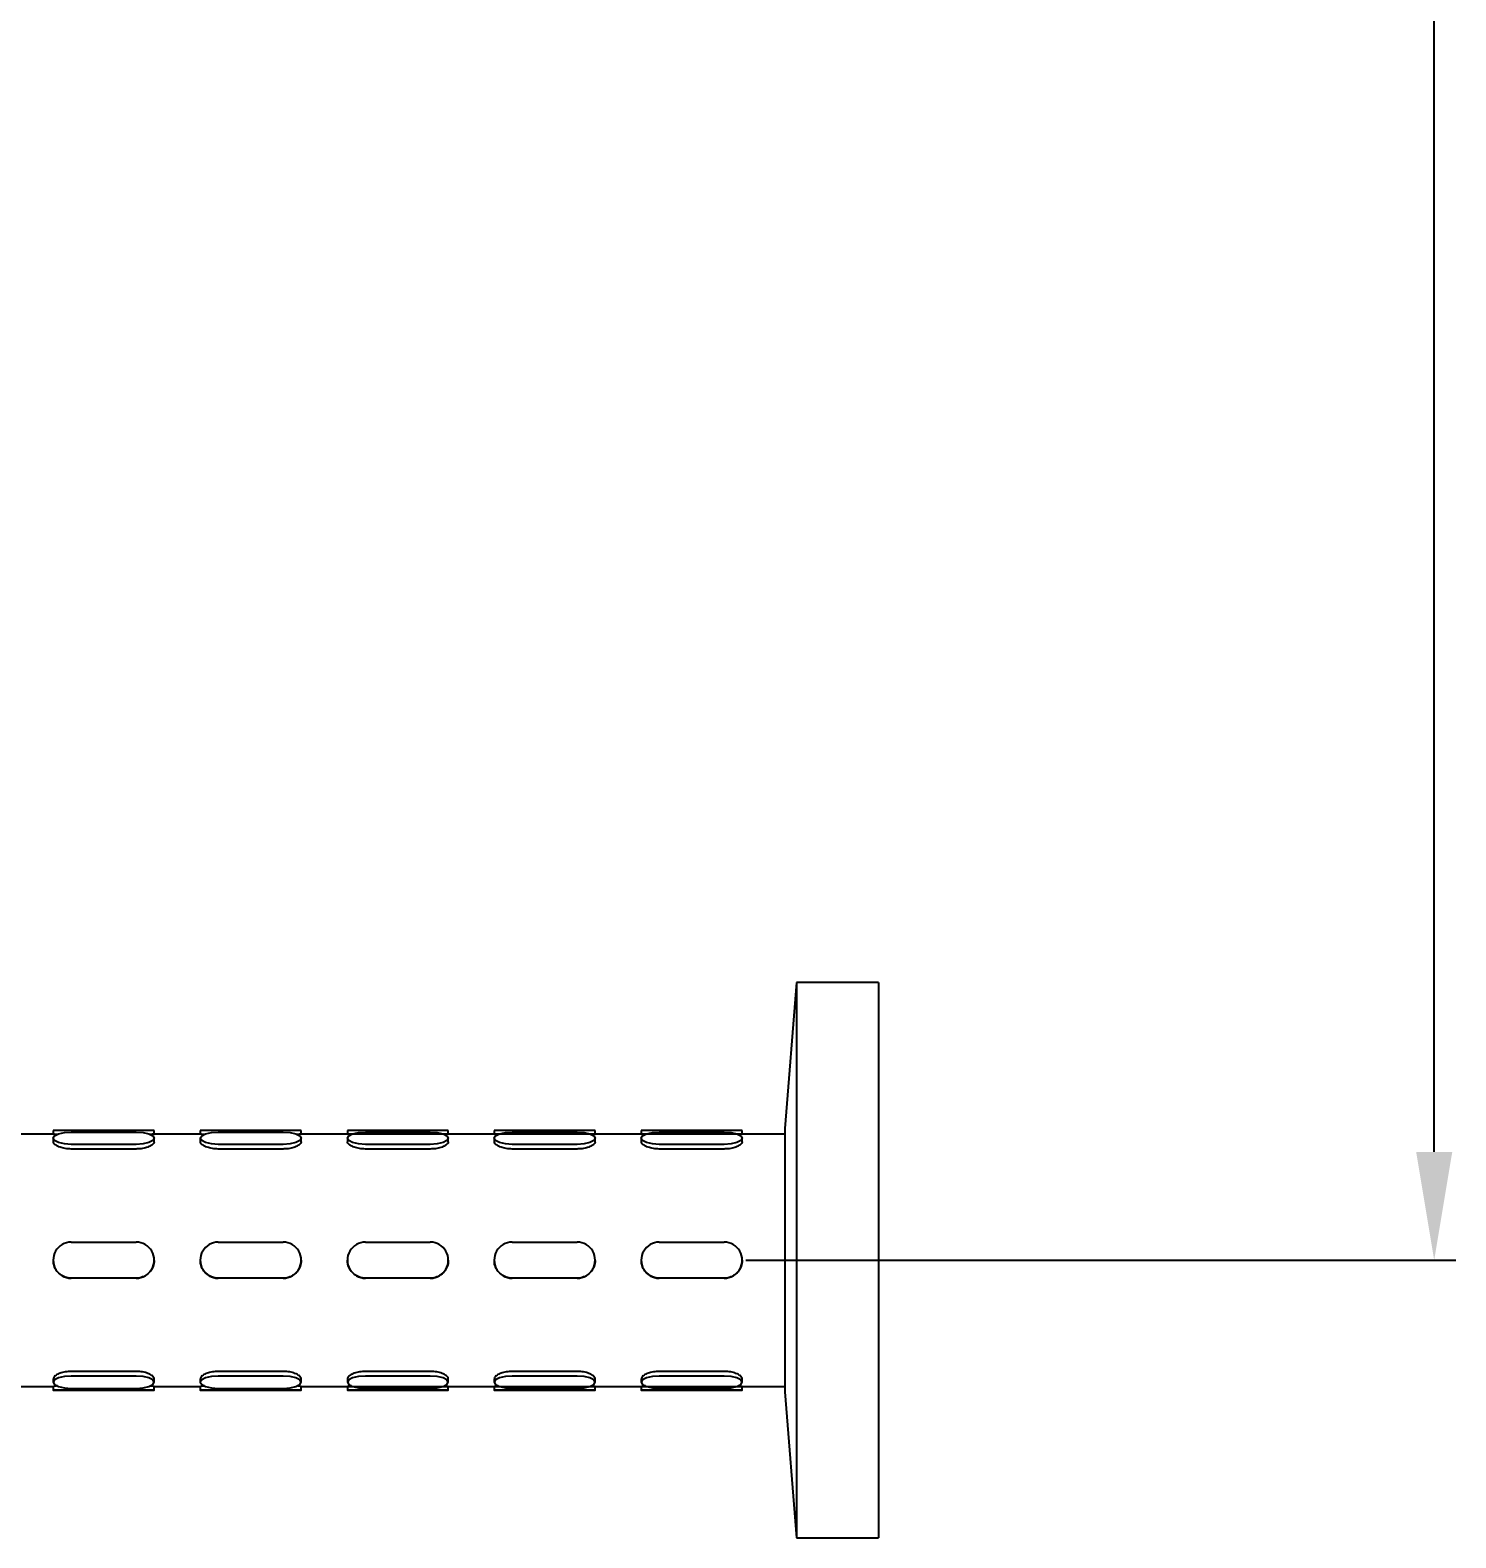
# Model space of a CAD drawing. Extents: x -1084 to 1049, y -151 to 450.
# Drawn here: x -838.7 to -772.8, y -151.5 to -81.8 of the extents above; entities that cross this region are included whole.
import ezdxf

# ---------------------------------------------------------------- set-up
doc = ezdxf.new("R2010")
doc.units = 0
doc.header["$LTSCALE"] = 23.1
doc.header["$MEASUREMENT"] = 0
doc.layers.get('0').update_dxf_attribs({"linetype": 'CONTINUOUS'})
doc.layers.get('Defpoints').update_dxf_attribs({"linetype": 'CONTINUOUS'})
doc.dimstyles.get("Standard").update_dxf_attribs({"dimtxt": 2.5, "dimasz": 0.18, "dimexe": 0.18, "dimexo": 0.0625, "dimgap": 0.09, "dimtad": 0, "dimtih": 1, "dimtoh": 1, "dimdec": 4, "dimzin": 0, "dimdsep": 46, "dimtxsty": 'Standard', "dimcen": 0.09, "dimadec": 0, "dimazin": 0, "dimtp": 0.001, "dimtm": 0.001, "dimtfac": 0.6, "dimtdec": 4, "dimtofl": 0, "dimtmove": 0, "dimatfit": 0, "dimfxl": 0, "dimtolj": 1, "dimtzin": 0, "dimarcsym": 0})

# ---------------------------------------------------------------- blocks, each defined once
blk = doc.blocks.new('*D38')
at = {"color": 0, "lineweight": -2}
for p, q in [((-802.78, 94.683), (-772.765, 94.683)), ((-773.765, -133.623), (-773.765, 89.683)), ((-805.588, -138.623), (-772.765, -138.623))]:
    blk.add_line(p, q, dxfattribs=at)
at = {"color": 0}
for points in [[(-772.931, 89.683), (-774.598, 89.683), (-773.765, 94.683)], [(-774.598, -133.623), (-772.931, -133.623), (-773.765, -138.623)]]:
    blk.add_solid(points, dxfattribs=at)
at = {"layer": 'Defpoints', "color": 0}
for p in [(-803.78, 94.683), (-773.765, 94.683), (-806.588, -138.623)]:
    blk.add_point(p, dxfattribs=at)
at = {"color": 0, "insert": (-776.354, -21.97), "char_height": 5, "attachment_point": 5, "rotation": 90}
blk.add_mtext('\\A1;700', dxfattribs=at)

msp = doc.modelspace()

# ---------------------------------------------------------------- linework, layer by layer
at = {"color": 7, "linetype": 'Continuous', "lineweight": 25}
for p, q in [((-803.24197, -125.79474), (-803.7802, -132.54406)), ((-799.4473, -125.79474), (-803.24197, -125.79474)), ((-803.24197, -125.79474), (-803.24197, -135.52436)), ((-799.4473, -125.79474), (-799.4473, -135.52436)), ((-837.59536, -132.79404), (-839.74933, -132.79404)), ((-837.60599, -132.62739), (-837.60599, -132.79551)), ((-837.60599, -132.98796), (-837.60599, -133.14598)), ((-833.77304, -132.62689), (-836.77274, -132.62689)), ((-836.77274, -132.70344), (-833.77304, -132.70344)), ((-830.79604, -132.79404), (-832.95001, -132.79404)), ((-832.93979, -132.79551), (-832.93979, -132.62739)), ((-832.93979, -133.14598), (-832.93979, -132.98796)), ((-830.80667, -132.62739), (-830.80667, -132.79551)), ((-830.80667, -132.98796), (-830.80667, -133.14598)), ((-826.97372, -132.62689), (-829.97342, -132.62689)), ((-829.97342, -132.70344), (-826.97372, -132.70344)), ((-803.7802, -132.79404), (-826.15069, -132.79404)), ((-826.14047, -132.79551), (-826.14047, -132.62739)), ((-826.14047, -133.14598), (-826.14047, -132.98796)), ((-824.00735, -132.62739), (-824.00735, -132.79551)), ((-824.00735, -132.98796), (-824.00735, -133.14598)), ((-820.1744, -132.62689), (-823.1741, -132.62689)), ((-823.1741, -132.70344), (-820.1744, -132.70344)), ((-819.34115, -132.79551), (-819.34115, -132.62739)), ((-819.34115, -133.14598), (-819.34115, -132.98796)), ((-817.21989, -132.62729), (-817.21989, -132.79541)), ((-817.21989, -132.98786), (-817.21989, -133.14588)), ((-813.38694, -132.62679), (-816.38664, -132.62679)), ((-816.38664, -132.70334), (-813.38694, -132.70334)), ((-812.55369, -132.79541), (-812.55369, -132.62729)), ((-812.55369, -133.14588), (-812.55369, -132.98786)), ((-810.42057, -132.62729), (-810.42057, -132.79541)), ((-810.42057, -132.98786), (-810.42057, -133.14588)), ((-806.58762, -132.62679), (-809.58732, -132.62679)), ((-809.58732, -132.70334), (-806.58762, -132.70334)), ((-805.75437, -132.79541), (-805.75437, -132.62729)), ((-805.75437, -133.14588), (-805.75437, -132.98786)), ((-803.7802, -132.54406), (-803.7802, -144.70951)), ((-833.77304, -133.27248), (-836.77274, -133.27248)), ((-833.77304, -133.48534), (-836.77274, -133.48534)), ((-826.97372, -133.27248), (-829.97342, -133.27248)), ((-826.97372, -133.48534), (-829.97342, -133.48534)), ((-820.1744, -133.27248), (-823.1741, -133.27248)), ((-820.1744, -133.48534), (-823.1741, -133.48534)), ((-813.38694, -133.27238), (-816.38664, -133.27238)), ((-813.38694, -133.48524), (-816.38664, -133.48524)), ((-806.58762, -133.27238), (-809.58732, -133.27238)), ((-806.58762, -133.48524), (-809.58732, -133.48524)), ((-803.24197, -135.52436), (-803.24197, -151.45884)), ((-799.4473, -135.52436), (-799.4473, -151.45884)), ((-836.77274, -137.78993), (-833.77304, -137.78993)), ((-829.97342, -137.78993), (-826.97372, -137.78993)), ((-823.1741, -137.78993), (-820.1744, -137.78993)), ((-816.38664, -137.78983), (-813.38694, -137.78983)), ((-809.58732, -137.78983), (-806.58762, -137.78983)), ((-837.60599, -138.62318), (-837.60599, -138.62328)), ((-832.93979, -138.62328), (-832.93979, -138.62318)), ((-830.80667, -138.62318), (-830.80667, -138.62328)), ((-826.14047, -138.62328), (-826.14047, -138.62318)), ((-824.00735, -138.62318), (-824.00735, -138.62328)), ((-819.34115, -138.62328), (-819.34115, -138.62318)), ((-817.21989, -138.62308), (-817.21989, -138.62318)), ((-812.55369, -138.62318), (-812.55369, -138.62308)), ((-810.42057, -138.62308), (-810.42057, -138.62318)), ((-805.75437, -138.62318), (-805.75437, -138.62308)), ((-833.77304, -139.45643), (-836.77274, -139.45643)), ((-833.77304, -139.45656), (-836.77274, -139.45656)), ((-826.97372, -139.45643), (-829.97342, -139.45643)), ((-826.97372, -139.45656), (-829.97342, -139.45656)), ((-820.1744, -139.45643), (-823.1741, -139.45643)), ((-820.1744, -139.45656), (-823.1741, -139.45656)), ((-813.38694, -139.45633), (-816.38664, -139.45633)), ((-813.38694, -139.45646), (-816.38664, -139.45646)), ((-806.58762, -139.45633), (-809.58732, -139.45633)), ((-806.58762, -139.45646), (-809.58732, -139.45646)), ((-837.60599, -144.10519), (-837.60599, -144.26314)), ((-833.77304, -143.76491), (-836.77274, -143.76491)), ((-833.77304, -143.97768), (-836.77274, -143.97768)), ((-832.93979, -144.26314), (-832.93979, -144.10519)), ((-830.80667, -144.10519), (-830.80667, -144.26314)), ((-826.97372, -143.76491), (-829.97342, -143.76491)), ((-826.97372, -143.97768), (-829.97342, -143.97768)), ((-826.14047, -144.26314), (-826.14047, -144.10519)), ((-824.00735, -144.10519), (-824.00735, -144.26314)), ((-820.1744, -143.76491), (-823.1741, -143.76491)), ((-820.1744, -143.97768), (-823.1741, -143.97768)), ((-819.34115, -144.26314), (-819.34115, -144.10519)), ((-817.21989, -144.1051), (-817.21989, -144.26304)), ((-813.38694, -143.76481), (-816.38664, -143.76481)), ((-813.38694, -143.97758), (-816.38664, -143.97758)), ((-812.55369, -144.26304), (-812.55369, -144.1051)), ((-810.42057, -144.1051), (-810.42057, -144.26304)), ((-806.58762, -143.76481), (-809.58732, -143.76481)), ((-806.58762, -143.97758), (-809.58732, -143.97758)), ((-805.75437, -144.26304), (-805.75437, -144.1051)), ((-839.74974, -144.45954), (-837.59576, -144.45954)), ((-837.60599, -144.45806), (-837.60599, -144.62618)), ((-836.77274, -144.5486), (-833.77304, -144.5486)), ((-833.77304, -144.62568), (-836.77274, -144.62568)), ((-836.77274, -144.62669), (-833.77304, -144.62669)), ((-832.95042, -144.45954), (-830.79644, -144.45954)), ((-832.93979, -144.62618), (-832.93979, -144.45806)), ((-830.80667, -144.45806), (-830.80667, -144.62618)), ((-829.97342, -144.5486), (-826.97372, -144.5486)), ((-826.97372, -144.62568), (-829.97342, -144.62568)), ((-829.97342, -144.62669), (-826.97372, -144.62669)), ((-826.1511, -144.45954), (-803.7802, -144.45954)), ((-826.14047, -144.62618), (-826.14047, -144.45806)), ((-824.00735, -144.45806), (-824.00735, -144.62618)), ((-823.1741, -144.5486), (-820.1744, -144.5486)), ((-820.1744, -144.62568), (-823.1741, -144.62568)), ((-823.1741, -144.62669), (-820.1744, -144.62669)), ((-819.34115, -144.62618), (-819.34115, -144.45806)), ((-817.21989, -144.45796), (-817.21989, -144.62609)), ((-816.38664, -144.5485), (-813.38694, -144.5485)), ((-813.38694, -144.62558), (-816.38664, -144.62558)), ((-816.38664, -144.62659), (-813.38694, -144.62659)), ((-812.55369, -144.62609), (-812.55369, -144.45796)), ((-810.42057, -144.45796), (-810.42057, -144.62609)), ((-809.58732, -144.5485), (-806.58762, -144.5485)), ((-806.58762, -144.62558), (-809.58732, -144.62558)), ((-809.58732, -144.62659), (-806.58762, -144.62659)), ((-805.75437, -144.62609), (-805.75437, -144.45796)), ((-803.7802, -144.70951), (-803.24197, -151.45884)), ((-803.24197, -151.45884), (-799.4473, -151.45884))]:
    msp.add_line(p, q, dxfattribs=at)
at = {"color": 7, "linetype": 'Continuous', "lineweight": 25, "flags": 128}
for points in [[(-836.77274, -133.27248), (-837.09161, -133.25082), (-837.36193, -133.18914), (-837.54256, -133.09684), (-837.60599, -132.98796), (-837.54256, -132.87908), (-837.36193, -132.78678), (-837.09161, -132.7251), (-836.77274, -132.70344)], [(-833.77304, -132.70344), (-833.45416, -132.7251), (-833.18384, -132.78678), (-833.00321, -132.87908), (-832.93979, -132.98796), (-833.00321, -133.09684), (-833.18384, -133.18914), (-833.45416, -133.25082), (-833.77304, -133.27248)], [(-829.97342, -133.27248), (-830.29229, -133.25082), (-830.56261, -133.18914), (-830.74324, -133.09684), (-830.80667, -132.98796), (-830.74324, -132.87908), (-830.56261, -132.78678), (-830.29229, -132.7251), (-829.97342, -132.70344)], [(-826.97372, -132.70344), (-826.65484, -132.7251), (-826.38452, -132.78678), (-826.20389, -132.87908), (-826.14047, -132.98796), (-826.20389, -133.09684), (-826.38452, -133.18914), (-826.65484, -133.25082), (-826.97372, -133.27248)], [(-823.1741, -133.27248), (-823.49297, -133.25082), (-823.76329, -133.18914), (-823.94392, -133.09684), (-824.00735, -132.98796), (-823.94392, -132.87908), (-823.76329, -132.78678), (-823.49297, -132.7251), (-823.1741, -132.70344)], [(-820.1744, -132.70344), (-819.85552, -132.7251), (-819.5852, -132.78678), (-819.40457, -132.87908), (-819.34115, -132.98796), (-819.40457, -133.09684), (-819.5852, -133.18914), (-819.85552, -133.25082), (-820.1744, -133.27248)], [(-816.38664, -133.27238), (-816.70551, -133.25072), (-816.97583, -133.18905), (-817.15646, -133.09674), (-817.21989, -132.98786), (-817.15646, -132.87898), (-816.97583, -132.78668), (-816.70551, -132.725), (-816.38664, -132.70334)], [(-813.38694, -132.70334), (-813.06806, -132.725), (-812.79774, -132.78668), (-812.61711, -132.87898), (-812.55369, -132.98786), (-812.61711, -133.09674), (-812.79774, -133.18905), (-813.06806, -133.25072), (-813.38694, -133.27238)], [(-809.58732, -133.27238), (-809.90619, -133.25072), (-810.17651, -133.18905), (-810.35714, -133.09674), (-810.42057, -132.98786), (-810.35714, -132.87898), (-810.17651, -132.78668), (-809.90619, -132.725), (-809.58732, -132.70334)], [(-806.58762, -132.70334), (-806.26874, -132.725), (-805.99842, -132.78668), (-805.81779, -132.87898), (-805.75437, -132.98786), (-805.81779, -133.09674), (-805.99842, -133.18905), (-806.26874, -133.25072), (-806.58762, -133.27238)], [(-836.77274, -143.97768), (-837.09161, -143.99941), (-837.36193, -144.06129), (-837.54256, -144.1539), (-837.60599, -144.26314), (-837.54256, -144.37238), (-837.36193, -144.46499), (-837.09161, -144.52687), (-836.77274, -144.5486)], [(-833.77304, -144.5486), (-833.45416, -144.52687), (-833.18384, -144.46499), (-833.00321, -144.37238), (-832.93979, -144.26314), (-833.00321, -144.1539), (-833.18384, -144.06129), (-833.45416, -143.99941), (-833.77304, -143.97768)], [(-829.97342, -143.97768), (-830.29229, -143.99941), (-830.56261, -144.06129), (-830.74324, -144.1539), (-830.80667, -144.26314), (-830.74324, -144.37238), (-830.56261, -144.46499), (-830.29229, -144.52687), (-829.97342, -144.5486)], [(-826.97372, -144.5486), (-826.65484, -144.52687), (-826.38452, -144.46499), (-826.20389, -144.37238), (-826.14047, -144.26314), (-826.20389, -144.1539), (-826.38452, -144.06129), (-826.65484, -143.99941), (-826.97372, -143.97768)], [(-823.1741, -143.97768), (-823.49297, -143.99941), (-823.76329, -144.06129), (-823.94392, -144.1539), (-824.00735, -144.26314), (-823.94392, -144.37238), (-823.76329, -144.46499), (-823.49297, -144.52687), (-823.1741, -144.5486)], [(-820.1744, -144.5486), (-819.85552, -144.52687), (-819.5852, -144.46499), (-819.40457, -144.37238), (-819.34115, -144.26314), (-819.40457, -144.1539), (-819.5852, -144.06129), (-819.85552, -143.99941), (-820.1744, -143.97768)], [(-816.38664, -143.97758), (-816.70551, -143.99931), (-816.97583, -144.06119), (-817.15646, -144.1538), (-817.21989, -144.26304), (-817.15646, -144.37228), (-816.97583, -144.46489), (-816.70551, -144.52677), (-816.38664, -144.5485)], [(-813.38694, -144.5485), (-813.06806, -144.52677), (-812.79774, -144.46489), (-812.61711, -144.37228), (-812.55369, -144.26304), (-812.61711, -144.1538), (-812.79774, -144.06119), (-813.06806, -143.99931), (-813.38694, -143.97758)], [(-809.58732, -143.97758), (-809.90619, -143.99931), (-810.17651, -144.06119), (-810.35714, -144.1538), (-810.42057, -144.26304), (-810.35714, -144.37228), (-810.17651, -144.46489), (-809.90619, -144.52677), (-809.58732, -144.5485)], [(-806.58762, -144.5485), (-806.26874, -144.52677), (-805.99842, -144.46489), (-805.81779, -144.37228), (-805.75437, -144.26304), (-805.81779, -144.1538), (-805.99842, -144.06119), (-806.26874, -143.99931), (-806.58762, -143.97758)], [(-836.77274, -144.62568), (-837.09161, -144.62572), (-837.36193, -144.62583), (-837.54256, -144.62599), (-837.60599, -144.62618), (-837.54256, -144.62638), (-837.36193, -144.62654), (-837.09161, -144.62665), (-836.77274, -144.62669)], [(-833.77304, -144.62669), (-833.45416, -144.62665), (-833.18384, -144.62654), (-833.00321, -144.62638), (-832.93979, -144.62618), (-833.00321, -144.62599), (-833.18384, -144.62583), (-833.45416, -144.62572), (-833.77304, -144.62568)], [(-829.97342, -144.62568), (-830.29229, -144.62572), (-830.56261, -144.62583), (-830.74324, -144.62599), (-830.80667, -144.62618), (-830.74324, -144.62638), (-830.56261, -144.62654), (-830.29229, -144.62665), (-829.97342, -144.62669)], [(-826.97372, -144.62669), (-826.65484, -144.62665), (-826.38452, -144.62654), (-826.20389, -144.62638), (-826.14047, -144.62618), (-826.20389, -144.62599), (-826.38452, -144.62583), (-826.65484, -144.62572), (-826.97372, -144.62568)], [(-823.1741, -144.62568), (-823.49297, -144.62572), (-823.76329, -144.62583), (-823.94392, -144.62599), (-824.00735, -144.62618), (-823.94392, -144.62638), (-823.76329, -144.62654), (-823.49297, -144.62665), (-823.1741, -144.62669)], [(-820.1744, -144.62669), (-819.85552, -144.62665), (-819.5852, -144.62654), (-819.40457, -144.62638), (-819.34115, -144.62618), (-819.40457, -144.62599), (-819.5852, -144.62583), (-819.85552, -144.62572), (-820.1744, -144.62568)], [(-816.38664, -144.62558), (-816.70551, -144.62562), (-816.97583, -144.62573), (-817.15646, -144.62589), (-817.21989, -144.62609), (-817.15646, -144.62628), (-816.97583, -144.62644), (-816.70551, -144.62655), (-816.38664, -144.62659)], [(-813.38694, -144.62659), (-813.06806, -144.62655), (-812.79774, -144.62644), (-812.61711, -144.62628), (-812.55369, -144.62609), (-812.61711, -144.62589), (-812.79774, -144.62573), (-813.06806, -144.62562), (-813.38694, -144.62558)], [(-809.58732, -144.62558), (-809.90619, -144.62562), (-810.17651, -144.62573), (-810.35714, -144.62589), (-810.42057, -144.62609), (-810.35714, -144.62628), (-810.17651, -144.62644), (-809.90619, -144.62655), (-809.58732, -144.62659)], [(-806.58762, -144.62659), (-806.26874, -144.62655), (-805.99842, -144.62644), (-805.81779, -144.62628), (-805.75437, -144.62609), (-805.81779, -144.62589), (-805.99842, -144.62573), (-806.26874, -144.62562), (-806.58762, -144.62558)]]:
    msp.add_lwpolyline(points, dxfattribs=at)
at = {"color": 7, "linetype": 'Continuous', "lineweight": 25}
for centre, radius, start, end in [((-836.98105, -479.02551), 346.39868, 89.9655443, 90.1033673), ((-833.56472, -479.02551), 346.39868, 89.8966327, 90.0344557), ((-830.18173, -479.02551), 346.39868, 89.9655443, 90.1033673), ((-826.7654, -479.02551), 346.39868, 89.8966327, 90.0344557), ((-823.38241, -479.02551), 346.39868, 89.9655443, 90.1033673), ((-819.96608, -479.02551), 346.39868, 89.8966327, 90.0344557), ((-816.59495, -479.02541), 346.39868, 89.9655443, 90.1033673), ((-813.17862, -479.02541), 346.39868, 89.8966327, 90.0344557), ((-809.79563, -479.02541), 346.39868, 89.9655443, 90.1033673), ((-806.3793, -479.02541), 346.39868, 89.8966327, 90.0344557), ((-836.77274, -138.62318), 0.83325, 89.9999917, 270.0000083), ((-833.77304, -138.62318), 0.83325, 269.9999917, 90.0000083), ((-829.97342, -138.62318), 0.83325, 89.9999917, 270.0000083), ((-826.97372, -138.62318), 0.83325, 269.9999917, 90.0000083), ((-823.1741, -138.62318), 0.83325, 89.9999917, 270.0000083), ((-820.1744, -138.62318), 0.83325, 269.9999917, 90.0000083), ((-816.38664, -138.62308), 0.83325, 89.9999917, 270.0000083), ((-813.38694, -138.62308), 0.83325, 269.9999917, 90.0000083), ((-809.58732, -138.62308), 0.83325, 89.9999917, 270.0000083), ((-806.58762, -138.62308), 0.83325, 269.9999917, 90.0000083)]:
    msp.add_arc(centre, radius, start, end, dxfattribs=at)
for points, knots in [([(-837.41809, -132.81695), (-837.43843, -132.81487), (-837.52359, -132.80616), (-837.59357, -132.79549), (-837.59485, -132.79553), (-837.59536, -132.79554)], [0, 0, 0, 0, 0.15966499, 0.66852945, 1, 1, 1, 1]), ([(-832.95001, -132.79548), (-832.94734, -132.79508), (-832.93632, -132.79341), (-832.99424, -132.80217), (-833.08762, -132.81262), (-833.12443, -132.81674)], [0, 0, 0, 0, 0.162892, 0.66994587, 1, 1, 1, 1]), ([(-830.61877, -132.81695), (-830.63911, -132.81487), (-830.72427, -132.80616), (-830.79425, -132.79549), (-830.79553, -132.79553), (-830.79604, -132.79554)], [0, 0, 0, 0, 0.15966499, 0.66852945, 1, 1, 1, 1]), ([(-826.15069, -132.79548), (-826.14802, -132.79508), (-826.137, -132.79341), (-826.19492, -132.80217), (-826.2883, -132.81262), (-826.32511, -132.81674)], [0, 0, 0, 0, 0.162892, 0.66994587, 1, 1, 1, 1]), ([(-823.81945, -132.81695), (-823.83979, -132.81487), (-823.92495, -132.80616), (-823.99493, -132.79549), (-823.99621, -132.79553), (-823.99672, -132.79554)], [0, 0, 0, 0, 0.15966499, 0.66852945, 1, 1, 1, 1]), ([(-819.35137, -132.79548), (-819.3487, -132.79508), (-819.33768, -132.79341), (-819.3956, -132.80217), (-819.48898, -132.81262), (-819.52579, -132.81674)], [0, 0, 0, 0, 0.162892, 0.66994587, 1, 1, 1, 1]), ([(-817.03199, -132.81685), (-817.05233, -132.81477), (-817.13749, -132.80607), (-817.20747, -132.79539), (-817.20875, -132.79543), (-817.20926, -132.79544)], [0, 0, 0, 0, 0.15966499, 0.66852945, 1, 1, 1, 1]), ([(-812.56391, -132.79538), (-812.56124, -132.79498), (-812.55022, -132.79331), (-812.60814, -132.80207), (-812.70152, -132.81252), (-812.73833, -132.81664)], [0, 0, 0, 0, 0.162892, 0.66994587, 1, 1, 1, 1]), ([(-810.23267, -132.81685), (-810.25301, -132.81477), (-810.33817, -132.80607), (-810.40815, -132.79539), (-810.40943, -132.79543), (-810.40994, -132.79544)], [0, 0, 0, 0, 0.15966499, 0.66852945, 1, 1, 1, 1]), ([(-805.76459, -132.79538), (-805.76192, -132.79498), (-805.7509, -132.79331), (-805.80882, -132.80207), (-805.9022, -132.81252), (-805.93901, -132.81664)], [0, 0, 0, 0, 0.162892, 0.66994587, 1, 1, 1, 1]), ([(-836.77274, -133.48534), (-836.86585, -133.48096), (-837.05205, -133.47221), (-837.30112, -133.40597), (-837.4883, -133.31499), (-837.59564, -133.22095), (-837.5956, -133.16724), (-837.59559, -133.14577)], [0, 0, 0, 0, 0.21324843, 0.42644388, 0.64101168, 0.85649491, 1, 1, 1, 1]), ([(-832.95018, -133.14618), (-832.9473, -133.15626), (-832.93574, -133.19674), (-833.01109, -133.27912), (-833.16875, -133.37628), (-833.4011, -133.45178), (-833.61548, -133.48268), (-833.74106, -133.4848), (-833.77304, -133.48534)], [0, 0, 0, 0, 0.07049632, 0.28294968, 0.49615414, 0.71125472, 0.92647591, 1, 1, 1, 1]), ([(-829.97342, -133.48534), (-830.06653, -133.48096), (-830.25273, -133.47221), (-830.5018, -133.40597), (-830.68898, -133.31499), (-830.79632, -133.22095), (-830.79628, -133.16724), (-830.79627, -133.14577)], [0, 0, 0, 0, 0.21324843, 0.42644388, 0.64101168, 0.85649491, 1, 1, 1, 1]), ([(-826.15086, -133.14618), (-826.14798, -133.15626), (-826.13642, -133.19674), (-826.21177, -133.27912), (-826.36943, -133.37628), (-826.60178, -133.45178), (-826.81616, -133.48268), (-826.94174, -133.4848), (-826.97372, -133.48534)], [0, 0, 0, 0, 0.07049632, 0.28294968, 0.49615414, 0.71125472, 0.92647591, 1, 1, 1, 1]), ([(-823.1741, -133.48534), (-823.26721, -133.48096), (-823.45341, -133.47221), (-823.70248, -133.40597), (-823.88966, -133.31499), (-823.997, -133.22095), (-823.99696, -133.16724), (-823.99695, -133.14577)], [0, 0, 0, 0, 0.21324843, 0.42644388, 0.64101168, 0.85649491, 1, 1, 1, 1]), ([(-819.35154, -133.14618), (-819.34866, -133.15626), (-819.3371, -133.19674), (-819.41245, -133.27912), (-819.57011, -133.37628), (-819.80246, -133.45178), (-820.01684, -133.48268), (-820.14242, -133.4848), (-820.1744, -133.48534)], [0, 0, 0, 0, 0.07049632, 0.28294968, 0.49615414, 0.71125472, 0.92647591, 1, 1, 1, 1]), ([(-816.38664, -133.48524), (-816.47975, -133.48086), (-816.66595, -133.47211), (-816.91502, -133.40588), (-817.1022, -133.31489), (-817.20954, -133.22085), (-817.2095, -133.16714), (-817.20949, -133.14568)], [0, 0, 0, 0, 0.21324843, 0.42644388, 0.64101168, 0.85649491, 1, 1, 1, 1]), ([(-812.56408, -133.14608), (-812.5612, -133.15617), (-812.54964, -133.19664), (-812.62499, -133.27902), (-812.78265, -133.37618), (-813.015, -133.45168), (-813.22938, -133.48258), (-813.35496, -133.4847), (-813.38694, -133.48524)], [0, 0, 0, 0, 0.07049632, 0.28294968, 0.49615414, 0.71125472, 0.92647591, 1, 1, 1, 1]), ([(-809.58732, -133.48524), (-809.68043, -133.48086), (-809.86663, -133.47211), (-810.1157, -133.40588), (-810.30288, -133.31489), (-810.41022, -133.22085), (-810.41018, -133.16714), (-810.41017, -133.14568)], [0, 0, 0, 0, 0.21324843, 0.42644388, 0.64101168, 0.85649491, 1, 1, 1, 1]), ([(-805.76476, -133.14608), (-805.76188, -133.15617), (-805.75032, -133.19664), (-805.82567, -133.27902), (-805.98333, -133.37618), (-806.21568, -133.45168), (-806.43006, -133.48258), (-806.55564, -133.4847), (-806.58762, -133.48524)], [0, 0, 0, 0, 0.07049632, 0.28294968, 0.49615414, 0.71125472, 0.92647591, 1, 1, 1, 1]), ([(-836.77274, -139.45656), (-836.86585, -139.44745), (-837.05205, -139.42921), (-837.30112, -139.28722), (-837.4883, -139.07727), (-837.59564, -138.84278), (-837.5956, -138.68554), (-837.59559, -138.62268)], [0, 0, 0, 0, 0.21324843, 0.42644388, 0.64101168, 0.85649491, 1, 1, 1, 1]), ([(-832.95018, -138.62387), (-832.9473, -138.65453), (-832.93574, -138.77755), (-833.01109, -138.98923), (-833.16875, -139.22095), (-833.4011, -139.38612), (-833.61548, -139.45098), (-833.74106, -139.45543), (-833.77304, -139.45656)], [0, 0, 0, 0, 0.07049632, 0.28294968, 0.49615414, 0.71125472, 0.92647591, 1, 1, 1, 1]), ([(-829.97342, -139.45656), (-830.06653, -139.44745), (-830.25273, -139.42921), (-830.5018, -139.28722), (-830.68898, -139.07727), (-830.79632, -138.84278), (-830.79628, -138.68554), (-830.79627, -138.62268)], [0, 0, 0, 0, 0.21324843, 0.42644388, 0.64101168, 0.85649491, 1, 1, 1, 1]), ([(-826.15086, -138.62387), (-826.14798, -138.65453), (-826.13642, -138.77755), (-826.21177, -138.98923), (-826.36943, -139.22095), (-826.60178, -139.38612), (-826.81616, -139.45098), (-826.94174, -139.45543), (-826.97372, -139.45656)], [0, 0, 0, 0, 0.07049632, 0.28294968, 0.49615414, 0.71125472, 0.92647591, 1, 1, 1, 1]), ([(-823.1741, -139.45656), (-823.26721, -139.44745), (-823.45341, -139.42921), (-823.70248, -139.28722), (-823.88966, -139.07727), (-823.997, -138.84278), (-823.99696, -138.68554), (-823.99695, -138.62268)], [0, 0, 0, 0, 0.21324843, 0.42644388, 0.64101168, 0.85649491, 1, 1, 1, 1]), ([(-819.35154, -138.62387), (-819.34866, -138.65453), (-819.3371, -138.77755), (-819.41245, -138.98923), (-819.57011, -139.22095), (-819.80246, -139.38612), (-820.01684, -139.45098), (-820.14242, -139.45543), (-820.1744, -139.45656)], [0, 0, 0, 0, 0.07049632, 0.28294968, 0.49615414, 0.71125472, 0.92647591, 1, 1, 1, 1]), ([(-816.38664, -139.45646), (-816.47975, -139.44735), (-816.66595, -139.42911), (-816.91502, -139.28712), (-817.1022, -139.07718), (-817.20954, -138.84268), (-817.2095, -138.68544), (-817.20949, -138.62258)], [0, 0, 0, 0, 0.21324843, 0.42644388, 0.64101168, 0.85649491, 1, 1, 1, 1]), ([(-812.56408, -138.62377), (-812.5612, -138.65443), (-812.54964, -138.77745), (-812.62499, -138.98913), (-812.78265, -139.22085), (-813.015, -139.38602), (-813.22938, -139.45088), (-813.35496, -139.45533), (-813.38694, -139.45646)], [0, 0, 0, 0, 0.07049632, 0.28294968, 0.49615414, 0.71125472, 0.92647591, 1, 1, 1, 1]), ([(-809.58732, -139.45646), (-809.68043, -139.44735), (-809.86663, -139.42911), (-810.1157, -139.28712), (-810.30288, -139.07718), (-810.41022, -138.84268), (-810.41018, -138.68544), (-810.41017, -138.62258)], [0, 0, 0, 0, 0.21324843, 0.42644388, 0.64101168, 0.85649491, 1, 1, 1, 1]), ([(-805.76476, -138.62377), (-805.76188, -138.65443), (-805.75032, -138.77745), (-805.82567, -138.98913), (-805.98333, -139.22085), (-806.21568, -139.38602), (-806.43006, -139.45088), (-806.55564, -139.45533), (-806.58762, -139.45646)], [0, 0, 0, 0, 0.07049632, 0.28294968, 0.49615414, 0.71125472, 0.92647591, 1, 1, 1, 1]), ([(-836.77274, -143.76491), (-836.86585, -143.7693), (-837.05205, -143.77808), (-837.30112, -143.84446), (-837.4883, -143.93567), (-837.59564, -144.02998), (-837.5956, -144.08386), (-837.59559, -144.1054)], [0, 0, 0, 0, 0.21324843, 0.42644388, 0.64101168, 0.85649491, 1, 1, 1, 1]), ([(-832.95018, -144.10499), (-832.9473, -144.09487), (-832.93574, -144.05426), (-833.01109, -143.97165), (-833.16875, -143.87423), (-833.4011, -143.79855), (-833.61548, -143.76758), (-833.74106, -143.76545), (-833.77304, -143.76491)], [0, 0, 0, 0, 0.07049632, 0.28294968, 0.49615414, 0.71125472, 0.92647591, 1, 1, 1, 1]), ([(-829.97342, -143.76491), (-830.06653, -143.7693), (-830.25273, -143.77808), (-830.5018, -143.84446), (-830.68898, -143.93567), (-830.79632, -144.02998), (-830.79628, -144.08386), (-830.79627, -144.1054)], [0, 0, 0, 0, 0.21324843, 0.42644388, 0.64101168, 0.85649491, 1, 1, 1, 1]), ([(-826.15086, -144.10499), (-826.14798, -144.09487), (-826.13642, -144.05426), (-826.21177, -143.97165), (-826.36943, -143.87423), (-826.60178, -143.79855), (-826.81616, -143.76758), (-826.94174, -143.76545), (-826.97372, -143.76491)], [0, 0, 0, 0, 0.07049632, 0.28294968, 0.49615414, 0.71125472, 0.92647591, 1, 1, 1, 1]), ([(-823.1741, -143.76491), (-823.26721, -143.7693), (-823.45341, -143.77808), (-823.70248, -143.84446), (-823.88966, -143.93567), (-823.997, -144.02998), (-823.99696, -144.08386), (-823.99695, -144.1054)], [0, 0, 0, 0, 0.21324843, 0.42644388, 0.64101168, 0.85649491, 1, 1, 1, 1]), ([(-819.35154, -144.10499), (-819.34866, -144.09487), (-819.3371, -144.05426), (-819.41245, -143.97165), (-819.57011, -143.87423), (-819.80246, -143.79855), (-820.01684, -143.76758), (-820.14242, -143.76545), (-820.1744, -143.76491)], [0, 0, 0, 0, 0.07049632, 0.28294968, 0.49615414, 0.71125472, 0.92647591, 1, 1, 1, 1]), ([(-816.38664, -143.76481), (-816.47975, -143.7692), (-816.66595, -143.77798), (-816.91502, -143.84436), (-817.1022, -143.93558), (-817.20954, -144.02988), (-817.2095, -144.08376), (-817.20949, -144.1053)], [0, 0, 0, 0, 0.21324843, 0.42644388, 0.64101168, 0.85649491, 1, 1, 1, 1]), ([(-812.56408, -144.10489), (-812.5612, -144.09477), (-812.54964, -144.05416), (-812.62499, -143.97155), (-812.78265, -143.87413), (-813.015, -143.79845), (-813.22938, -143.76748), (-813.35496, -143.76536), (-813.38694, -143.76481)], [0, 0, 0, 0, 0.07049632, 0.28294968, 0.49615414, 0.71125472, 0.92647591, 1, 1, 1, 1]), ([(-809.58732, -143.76481), (-809.68043, -143.7692), (-809.86663, -143.77798), (-810.1157, -143.84436), (-810.30288, -143.93558), (-810.41022, -144.02988), (-810.41018, -144.08376), (-810.41017, -144.1053)], [0, 0, 0, 0, 0.21324843, 0.42644388, 0.64101168, 0.85649491, 1, 1, 1, 1]), ([(-805.76476, -144.10489), (-805.76188, -144.09477), (-805.75032, -144.05416), (-805.82567, -143.97155), (-805.98333, -143.87413), (-806.21568, -143.79845), (-806.43006, -143.76748), (-806.55564, -143.76536), (-806.58762, -143.76481)], [0, 0, 0, 0, 0.07049632, 0.28294968, 0.49615414, 0.71125472, 0.92647591, 1, 1, 1, 1]), ([(-837.41584, -144.43576), (-837.43698, -144.43795), (-837.52303, -144.44685), (-837.5942, -144.45791), (-837.59531, -144.45804), (-837.59576, -144.45809)], [0, 0, 0, 0, 0.16270213, 0.66216734, 1, 1, 1, 1]), ([(-832.95042, -144.45803), (-832.94746, -144.45844), (-832.936, -144.46002), (-832.99463, -144.45095), (-833.08884, -144.44025), (-833.12642, -144.43599)], [0, 0, 0, 0, 0.17243978, 0.66995237, 1, 1, 1, 1]), ([(-830.61652, -144.43576), (-830.63766, -144.43795), (-830.72371, -144.44685), (-830.79488, -144.45791), (-830.79599, -144.45804), (-830.79644, -144.45809)], [0, 0, 0, 0, 0.16270213, 0.66216734, 1, 1, 1, 1]), ([(-826.1511, -144.45803), (-826.14814, -144.45844), (-826.13668, -144.46002), (-826.19531, -144.45095), (-826.28952, -144.44025), (-826.3271, -144.43599)], [0, 0, 0, 0, 0.17243978, 0.66995237, 1, 1, 1, 1]), ([(-823.8172, -144.43576), (-823.83834, -144.43795), (-823.92439, -144.44685), (-823.99556, -144.45791), (-823.99667, -144.45804), (-823.99712, -144.45809)], [0, 0, 0, 0, 0.16270213, 0.66216734, 1, 1, 1, 1]), ([(-819.35178, -144.45803), (-819.34882, -144.45844), (-819.33736, -144.46002), (-819.39599, -144.45095), (-819.4902, -144.44025), (-819.52778, -144.43599)], [0, 0, 0, 0, 0.17243978, 0.66995237, 1, 1, 1, 1]), ([(-817.02974, -144.43567), (-817.05088, -144.43785), (-817.13693, -144.44676), (-817.2081, -144.45781), (-817.20921, -144.45794), (-817.20966, -144.45799)], [0, 0, 0, 0, 0.16270213, 0.66216734, 1, 1, 1, 1]), ([(-812.56431, -144.45793), (-812.56136, -144.45834), (-812.5499, -144.45992), (-812.60853, -144.45085), (-812.70274, -144.44015), (-812.74032, -144.43589)], [0, 0, 0, 0, 0.17243978, 0.66995237, 1, 1, 1, 1]), ([(-810.23042, -144.43567), (-810.25156, -144.43785), (-810.33761, -144.44676), (-810.40878, -144.45781), (-810.40989, -144.45794), (-810.41034, -144.45799)], [0, 0, 0, 0, 0.16270213, 0.66216734, 1, 1, 1, 1]), ([(-805.76499, -144.45793), (-805.76204, -144.45834), (-805.75058, -144.45992), (-805.80921, -144.45085), (-805.90342, -144.44015), (-805.941, -144.43589)], [0, 0, 0, 0, 0.17243978, 0.66995237, 1, 1, 1, 1])]:
    msp.add_open_spline(points, degree=3, knots=knots, dxfattribs=at)

# ---------------------------------------------------------------- dimensions: what is measured, and where the dimension line sits
dim = msp.add_linear_dim(base=(-773.76468, 94.68321), p1=(-806.58762, -138.62308), p2=(-803.7802, 94.68321), angle=90, text='700', dimstyle='Standard', override={"dimtxt": 5, "dimasz": 5, "dimexe": 1, "dimexo": 1, "dimgap": 0.089, "dimtad": 1, "dimtih": 0, "dimtoh": 0, "dimlfac": 1, "dimcen": 3.78, "dimtp": 0, "dimtm": 0, "dimtfac": 1, "dimatfit": 3})
dim.commit()
dim.dimension.update_dxf_attribs({"geometry": '*D38', "text_midpoint": (-776.35368, -21.96993)})

doc.saveas('drawing.dxf')
